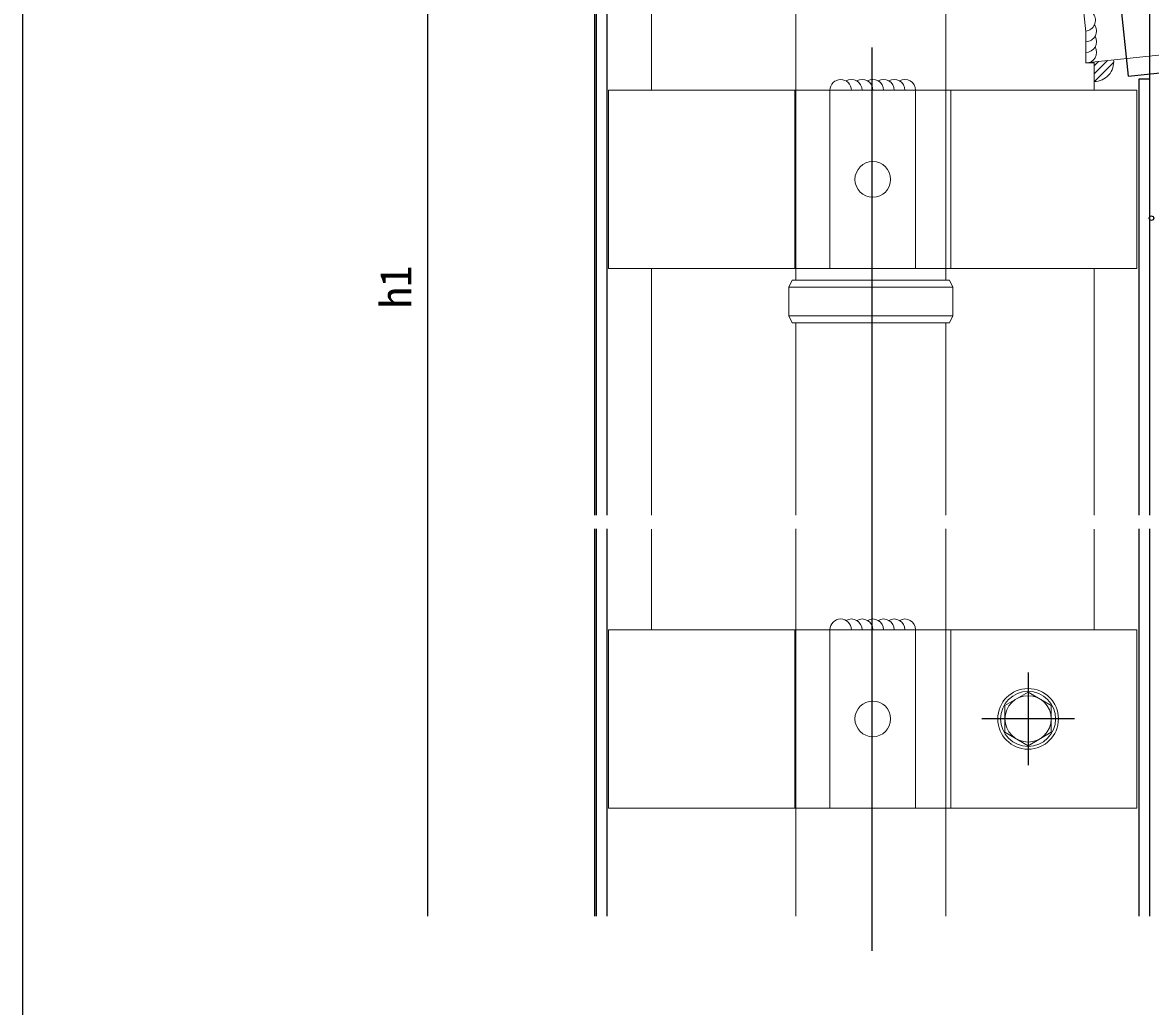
# Model space of a CAD drawing. Units: millimetres, scale not verified. Extents: x -525 to 525, y -783 to 779.
# Drawn here: x -525 to -209, y -81.2 to 194.6 of the extents above; entities that cross this region are included whole.
import ezdxf
from ezdxf.enums import TextEntityAlignment as Align

# ---------------------------------------------------------------- set-up
doc = ezdxf.new("R2010")
doc.units = ezdxf.units.MM
doc.header["$LTSCALE"] = 4
for name, color, linetype in [('0-3_YKK_12', 2, 'Continuous'), ('0-5_YKK_D', 6, 'Continuous'), ('0-6_YKK_ZWAK', 7, 'Continuous')]:
    doc.layers.add(name, color=color, linetype=linetype)
doc.layers.add('0-4_YKK_13', color=4, linetype='Continuous', lineweight=18)
doc.styles.add('ＭＳ ゴシック', font='')
doc.styles.get('ＭＳ ゴシック').set_extended_font_data('MS Gothic')

msp = doc.modelspace()

# ---------------------------------------------------------------- linework, layer by layer
at = {"layer": '0-3_YKK_12'}
for p, q in [((-209.309, 309.236), (-209.309, 56.534)), ((-364.309, 295.047), (-364.309, 56.534)), ((-361.309, 295.362), (-361.309, 56.534)), ((-364.809, 288.895), (-364.809, 56.534)), ((-215.21, 179.564), (-94.751, 192.224)), ((-287.059, 187.594), (-287.059, -65.563)), ((-212.309, 178.736), (-212.309, 56.534)), ((-209.309, 178.736), (-212.309, 178.736)), ((-364.809, 52.672), (-364.809, -55.903)), ((-364.309, 52.672), (-364.309, -55.903)), ((-361.309, 52.672), (-361.309, -55.903)), ((-212.309, 52.672), (-212.309, -55.903)), ((-209.309, 52.672), (-209.309, -55.903)), ((-243.309, 12.424), (-243.309, -13.576)), ((-230.309, -0.576), (-256.309, -0.576))]:
    msp.add_line(p, q, dxfattribs=at)
msp.add_lwpolyline([(-215.21, 179.564), (-229.112, 311.835), (-108.653, 324.496)], dxfattribs=at)
at = {"layer": '0-4_YKK_13'}
for p, q in [((-348.809, 175.632), (-348.809, 293.664)), ((-266.365, 204.821), (-266.365, 122.436)), ((-308.365, 199.389), (-308.365, 122.436)), ((-227.109, 183.34), (-224.809, 183.34)), ((-224.809, 180.202), (-221.032, 183.979)), ((-224.809, 182.447), (-223.54, 183.716)), ((-224.809, 175.632), (-224.809, 183.34)), ((-224.682, 178.084), (-219.31, 183.456)), ((-308.624, 125.632), (-308.624, 175.632)), ((-308.624, 125.632), (-308.624, 175.632)), ((-298.809, 125.632), (-298.809, 175.632)), ((-298.809, 125.632), (-298.809, 175.632)), ((-274.809, 125.632), (-274.809, 175.632)), ((-274.809, 125.632), (-274.809, 175.632)), ((-264.994, 125.632), (-264.994, 175.632)), ((-264.994, 125.632), (-264.994, 175.632)), ((-348.809, 56.482), (-348.809, 125.632)), ((-224.809, 56.482), (-224.809, 125.632)), ((-310.365, 120.436), (-309.365, 122.436)), ((-264.365, 120.436), (-310.365, 120.436)), ((-265.365, 122.436), (-309.365, 122.436)), ((-264.365, 120.436), (-265.365, 122.436)), ((-264.365, 120.436), (-264.365, 112.436)), ((-264.365, 112.436), (-310.365, 112.436)), ((-264.365, 112.436), (-265.365, 110.436)), ((-265.365, 110.436), (-309.365, 110.436)), ((-308.365, 110.436), (-308.365, 56.534)), ((-266.365, 110.436), (-266.365, 56.534)), ((-348.809, 24.424), (-348.809, 52.624)), ((-308.365, 52.672), (-308.365, -55.903)), ((-266.365, 52.672), (-266.365, -55.903)), ((-224.809, 24.424), (-224.809, 52.624)), ((-308.624, -25.576), (-308.624, 24.424)), ((-298.809, -25.576), (-298.809, 24.424)), ((-274.809, -25.576), (-274.809, 24.424)), ((-264.994, -25.576), (-264.994, 24.424)), ((-243.309, 6.929), (-249.809, 3.176)), ((-236.809, 3.176), (-243.309, 6.929)), ((-249.809, 3.176), (-249.809, -4.329)), ((-236.809, -4.329), (-236.809, 3.176)), ((-249.809, -4.329), (-243.309, -8.082)), ((-243.309, -8.082), (-236.809, -4.329))]:
    msp.add_line(p, q, dxfattribs=at)
for points in [[(-95.274, 197.197), (-227.109, 183.34), (-227.109, 191.985), (-237.796, 293.664)], [(-310.365, 120.436), (-310.365, 112.436), (-309.365, 110.436)]]:
    msp.add_lwpolyline(points, dxfattribs=at)
for points in [[(-360.809, 125.632), (-360.809, 175.632), (-212.809, 175.632), (-212.809, 125.632)], [(-360.809, 125.632), (-360.809, 175.632), (-212.809, 175.632), (-212.809, 125.632)], [(-360.809, -25.576), (-360.809, 24.424), (-212.809, 24.424), (-212.809, -25.576)]]:
    msp.add_lwpolyline(points, close=True, dxfattribs=at)
for centre, radius in [((-286.809, 150.632), 5), ((-243.309, -0.576), 8.5), ((-243.309, -0.576), 7.7), ((-286.809, -0.576), 5), ((-243.309, -0.576), 6.5)]:
    msp.add_circle(centre, radius, dxfattribs=at)
for centre, radius, start, end in [((-227.447, 195.206), 3, 276, 36), ((-227.134, 192.223), 3, 270.47734, 36), ((-227.134, 189.223), 3, 270, 30), ((-227.109, 186.223), 3, 270, 30.47734), ((-224.809, 183.582), 5.5, 270, 6), ((-295.809, 175.632), 3, 0, 180), ((-292.809, 175.632), 3, 0, 120), ((-289.809, 175.632), 3, 0, 120), ((-286.809, 175.632), 3, 0, 120), ((-283.809, 175.632), 3, 0, 120), ((-280.809, 175.632), 3, 0, 120), ((-277.809, 175.632), 3, 0, 120), ((-295.809, 24.424), 3, 0, 180), ((-292.809, 24.424), 3, 0, 120), ((-289.809, 24.424), 3, 0, 120), ((-286.809, 24.424), 3, 0, 120), ((-283.809, 24.424), 3, 0, 120), ((-280.809, 24.424), 3, 0, 120), ((-277.809, 24.424), 3, 0, 120)]:
    msp.add_arc(centre, radius, start, end, dxfattribs=at)
at = {"layer": '0-5_YKK_D'}
msp.add_line((-411.466, -55.903), (-411.466, 300.093), dxfattribs=at)
msp.add_circle((-208.75, 139.761), 0.637, dxfattribs=at)
at = {"layer": '0-6_YKK_ZWAK'}
msp.add_line((-525, 747.3), (-525, -782.7), dxfattribs=at)

# ---------------------------------------------------------------- texts
at = {"layer": '0-5_YKK_D', "style": 'ＭＳ ゴシック'}
msp.add_text('h1', height=8.798, rotation=90, dxfattribs=at).set_placement((-413.466, 114.493), align=Align.BOTTOM_LEFT)

doc.saveas('drawing.dxf')
